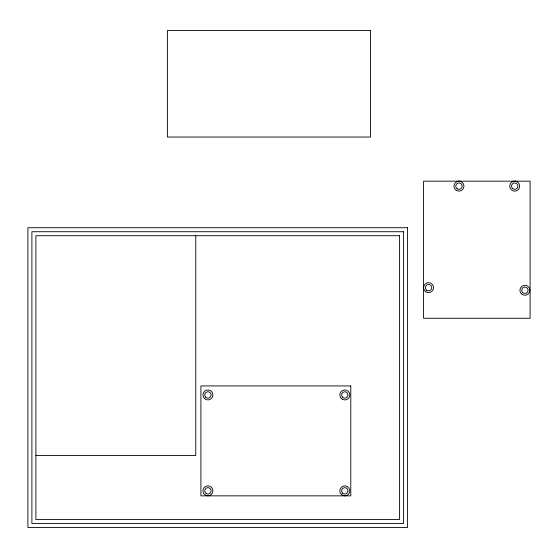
<?xml version="1.0" encoding="UTF-8"?>
<svg xmlns="http://www.w3.org/2000/svg" width="558" height="558" viewBox="0 0 558 558"><rect width="100%" height="100%" fill="white"/><g stroke="black" fill="none" stroke-linecap="round" stroke-linejoin="round"><path stroke-width="0.84" d="M513.402 181.315A4.994 4.994 0 0 1 519.547 187.404A4.994 4.994 0 0 1 511.198 189.678A4.994 4.994 0 0 1 513.402 181.315L515.983 181.301M457.665 181.308L460.252 181.308M458.634 181.183L423.585 181.183L423.585 318.269L530.1 318.269L530.1 181.183L515.027 181.183M459.283 181.183L514.378 181.183M35.893 455.53L195.76 455.53L195.76 235.713M370.428 30.53L167.393 30.53L167.393 137.038L370.428 137.038L370.428 30.53M407.591 227.72L27.9 227.72L27.9 527.47L407.591 527.47L407.591 227.72M403.587 231.716L31.897 231.716L31.897 523.474L403.587 523.474L403.587 231.716M399.591 235.713L35.893 235.713L35.893 519.477L399.591 519.477L399.591 235.713M350.787 385.941L200.908 385.941L200.908 495.853L350.787 495.853L350.787 385.941M456.458 190.459A4.994 4.994 0 0 0 463.956 186.135A4.994 4.994 0 0 0 456.458 181.81A4.994 4.994 0 0 0 456.458 190.459M425.775 291.785A4.994 4.994 0 0 0 433.566 288.012A4.994 4.994 0 0 0 426.41 283.15A4.994 4.994 0 0 0 425.775 291.785M426.793 290.286A3.181 3.181 0 0 0 431.759 287.879A3.181 3.181 0 0 0 427.198 284.789A3.181 3.181 0 0 0 426.793 290.286M457.365 188.89A3.181 3.181 0 0 0 462.143 186.135A3.181 3.181 0 0 0 457.365 183.38A3.181 3.181 0 0 0 457.365 188.89M512.474 188.395A3.181 3.181 0 0 0 517.789 186.944A3.181 3.181 0 0 0 513.876 183.066A3.181 3.181 0 0 0 512.474 188.395M521.437 293.843A4.994 4.994 0 0 0 529.751 291.457A4.994 4.994 0 0 0 523.53 285.445A4.994 4.994 0 0 0 521.437 293.843M522.693 292.538A3.181 3.181 0 0 0 527.994 291.018A3.181 3.181 0 0 0 524.025 287.189A3.181 3.181 0 0 0 522.693 292.538M342.668 493.216A3.181 3.181 0 0 0 347.913 491.521A3.181 3.181 0 0 0 343.819 487.825A3.181 3.181 0 0 0 342.668 493.216M205.714 397.212A3.181 3.181 0 0 0 211.022 395.72A3.181 3.181 0 0 0 207.081 391.869A3.181 3.181 0 0 0 205.714 397.212M342.549 397.184A3.181 3.181 0 0 0 347.871 395.755A3.181 3.181 0 0 0 343.979 391.862A3.181 3.181 0 0 0 342.549 397.184M206.348 493.607A3.181 3.181 0 0 0 211.119 490.852A3.181 3.181 0 0 0 206.348 488.097A3.181 3.181 0 0 0 206.348 493.607M204.451 398.51A4.994 4.994 0 0 0 212.779 396.166A4.994 4.994 0 0 0 206.586 390.126A4.994 4.994 0 0 0 204.451 398.51M205.442 495.183A4.994 4.994 0 0 0 212.933 490.852A4.994 4.994 0 0 0 205.442 486.527A4.994 4.994 0 0 0 205.442 495.183M341.454 494.562A4.994 4.994 0 0 0 349.685 491.898A4.994 4.994 0 0 0 343.261 486.102A4.994 4.994 0 0 0 341.454 494.562M342.305 399.256A4.994 4.994 0 0 0 349.796 394.931A4.994 4.994 0 0 0 342.305 390.607A4.994 4.994 0 0 0 342.305 399.256"/></g></svg>
